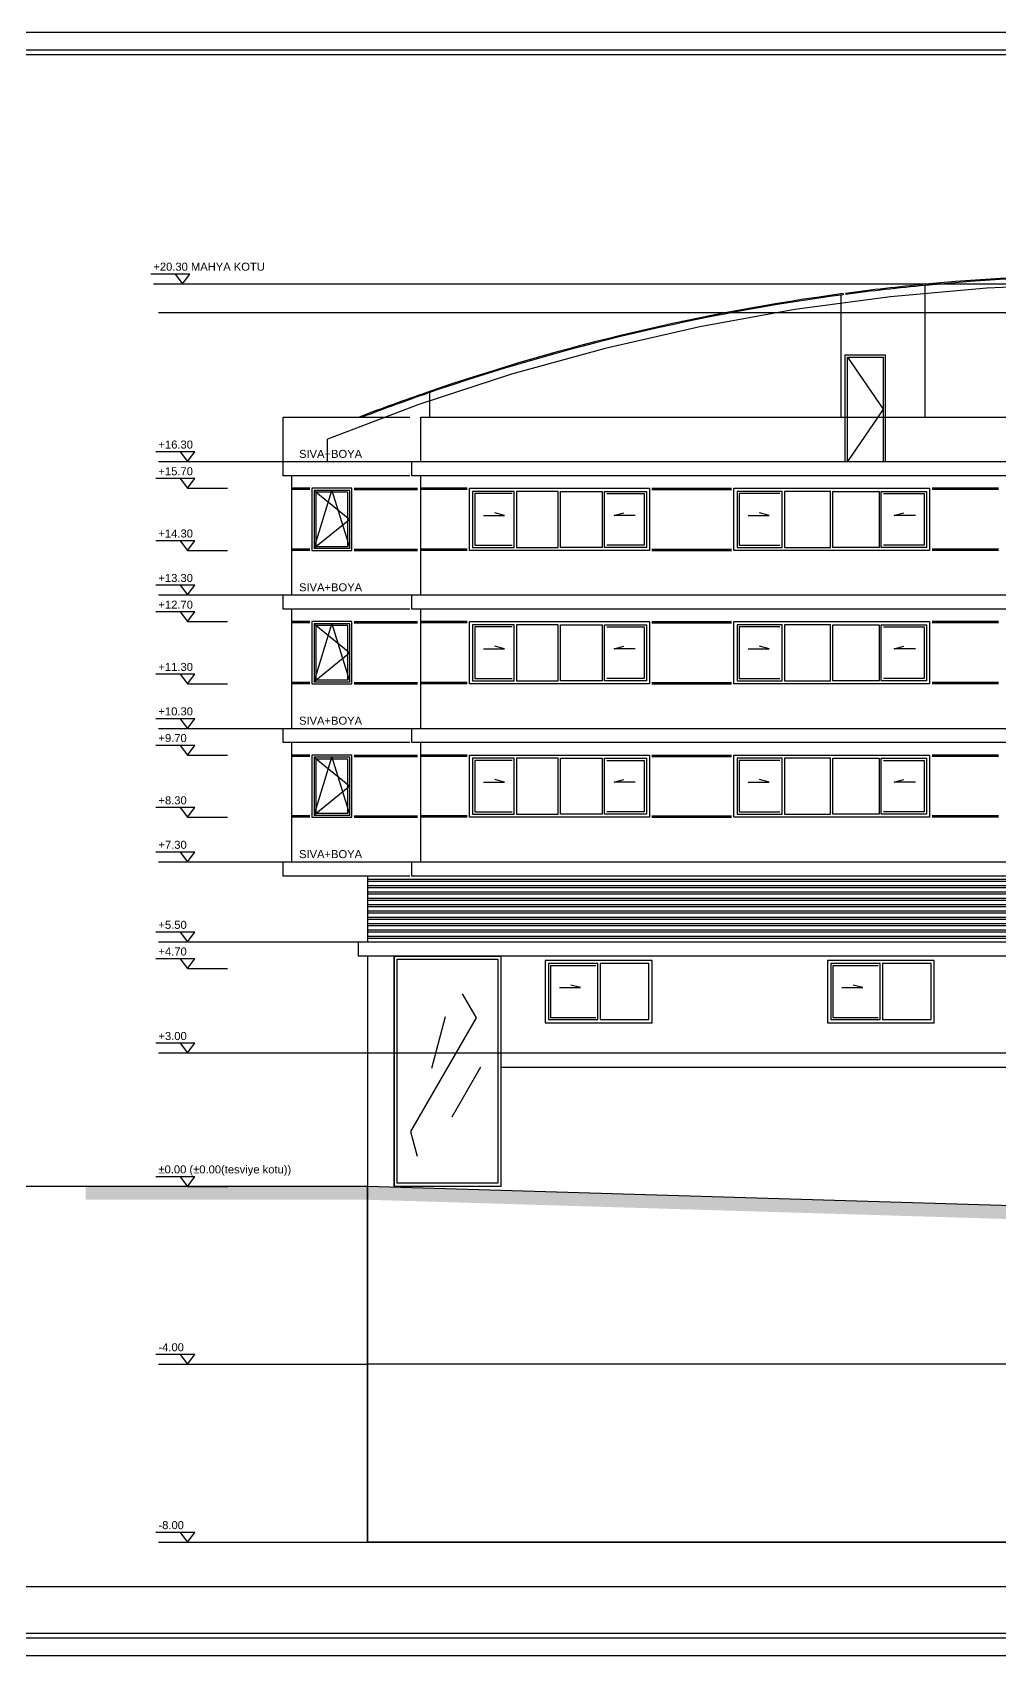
# Model space of a CAD drawing. Header units: millimetres. Extents: x 43168.9 to 43194.6, y -25545.1 to -25543.4.
# Drawn here: x 43192.11 to 43192.98, y -25544.97 to -25543.51 of the extents above; entities that cross this region are included whole.
import ezdxf

# ---------------------------------------------------------------- set-up
doc = ezdxf.new("R2010")
doc.units = ezdxf.units.MM
doc.header["$LTSCALE"] = 200
doc.linetypes.add('HIDDEN2', pattern=[0.1875, 0.125, -0.0625])
doc.linetypes.add('kesit_$0$HIDDEN2', pattern=[0.1875, 0.125, -0.0625])
for name, color, linetype in [('dograma_sgh', 43, 'Continuous'), ('gor-1_sgh', 232, 'Continuous'), ('gor-2_sgh', 161, 'Continuous'), ('gor-3_sgh', 191, 'Continuous'), ('gor-4_sgh', 17, 'Continuous'), ('izd-alt_sgh', 8, 'HIDDEN2'), ('kesit_$0$izd-alt_sgh', 8, 'kesit_$0$HIDDEN2'), ('kot_sgh', 7, 'Continuous'), ('pafta_sgh', 11, 'Continuous'), ('tarama-cevre_sgh', 8, 'Continuous'), ('tarama-zemin_sgh', 197, 'Continuous')]:
    doc.layers.add(name, color=color, linetype=linetype)
doc.styles.add('ARIAL', font='arial.ttf')

msp = doc.modelspace()

# ---------------------------------------------------------------- hatches: boundary and pattern name
at = {"layer": 'tarama-cevre_sgh'}
h = msp.add_hatch(color=251, dxfattribs=at)
h.dxf.hatch_style = 1
h.paths.add_polyline_path([(43192.411, -25544.56), (43192.1577, -25544.56), (43192.1577, -25544.548), (43192.4112, -25544.548), (43194.2709, -25544.604), (43194.3638, -25544.604), (43194.3638, -25544.616), (43194.2707, -25544.616)])

# ---------------------------------------------------------------- linework, layer by layer
at = {"color": 0}
for p, q in [((43192.2512, -25543.7273), (43192.2162, -25543.7273)), ((43192.2381, -25543.7273), (43192.2446, -25543.736)), ((43192.2446, -25543.736), (43192.2512, -25543.7273)), ((43192.2446, -25543.736), (43192.2806, -25543.736)), ((43192.2558, -25543.8873), (43192.2208, -25543.8873)), ((43192.2427, -25543.8873), (43192.2492, -25543.896)), ((43192.2492, -25543.896), (43192.2558, -25543.8873)), ((43192.2492, -25543.896), (43192.2852, -25543.896)), ((43192.2558, -25543.9113), (43192.2208, -25543.9113)), ((43192.2427, -25543.9113), (43192.2492, -25543.92)), ((43192.2492, -25543.92), (43192.2558, -25543.9113)), ((43192.2492, -25543.92), (43192.2852, -25543.92)), ((43192.2558, -25543.9673), (43192.2208, -25543.9673)), ((43192.2427, -25543.9673), (43192.2492, -25543.976)), ((43192.2492, -25543.976), (43192.2558, -25543.9673)), ((43192.2492, -25543.976), (43192.2852, -25543.976)), ((43192.2558, -25544.0073), (43192.2208, -25544.0073)), ((43192.2427, -25544.0073), (43192.2492, -25544.016)), ((43192.2492, -25544.016), (43192.2558, -25544.0073)), ((43192.2492, -25544.016), (43192.2852, -25544.016)), ((43192.2558, -25544.0313), (43192.2208, -25544.0313)), ((43192.2427, -25544.0313), (43192.2492, -25544.04)), ((43192.2492, -25544.04), (43192.2558, -25544.0313)), ((43192.2492, -25544.04), (43192.2852, -25544.04)), ((43192.2558, -25544.0873), (43192.2208, -25544.0873)), ((43192.2427, -25544.0873), (43192.2492, -25544.096)), ((43192.2492, -25544.096), (43192.2558, -25544.0873)), ((43192.2492, -25544.096), (43192.2852, -25544.096)), ((43192.2558, -25544.1273), (43192.2208, -25544.1273)), ((43192.2427, -25544.1273), (43192.2492, -25544.136)), ((43192.2492, -25544.136), (43192.2558, -25544.1273)), ((43192.2492, -25544.136), (43192.2852, -25544.136)), ((43192.2558, -25544.1513), (43192.2208, -25544.1513)), ((43192.2427, -25544.1513), (43192.2492, -25544.16)), ((43192.2492, -25544.16), (43192.2558, -25544.1513)), ((43192.2492, -25544.16), (43192.2852, -25544.16)), ((43192.2558, -25544.2073), (43192.2208, -25544.2073)), ((43192.2427, -25544.2073), (43192.2492, -25544.216)), ((43192.2492, -25544.216), (43192.2558, -25544.2073)), ((43192.2492, -25544.216), (43192.2852, -25544.216)), ((43192.2558, -25544.2473), (43192.2208, -25544.2473)), ((43192.2427, -25544.2473), (43192.2492, -25544.256)), ((43192.2492, -25544.256), (43192.2558, -25544.2473)), ((43192.2492, -25544.256), (43192.2852, -25544.256)), ((43192.2558, -25544.3193), (43192.2208, -25544.3193)), ((43192.2427, -25544.3193), (43192.2492, -25544.328)), ((43192.2492, -25544.328), (43192.2558, -25544.3193)), ((43192.2492, -25544.328), (43192.2852, -25544.328)), ((43192.2558, -25544.3433), (43192.2208, -25544.3433)), ((43192.2427, -25544.3433), (43192.2492, -25544.352)), ((43192.2492, -25544.352), (43192.2558, -25544.3433)), ((43192.2492, -25544.352), (43192.2852, -25544.352)), ((43192.2558, -25544.4193), (43192.2208, -25544.4193)), ((43192.2427, -25544.4193), (43192.2492, -25544.428)), ((43192.2492, -25544.428), (43192.2558, -25544.4193)), ((43192.2492, -25544.428), (43192.2852, -25544.428)), ((43192.2558, -25544.5393), (43192.2208, -25544.5393)), ((43192.2427, -25544.5393), (43192.2492, -25544.548)), ((43192.2492, -25544.548), (43192.2558, -25544.5393)), ((43192.2492, -25544.548), (43192.2852, -25544.548)), ((43192.2558, -25544.6993), (43192.2208, -25544.6993)), ((43192.2427, -25544.6993), (43192.2492, -25544.708)), ((43192.2492, -25544.708), (43192.2558, -25544.6993)), ((43192.2492, -25544.708), (43192.2852, -25544.708)), ((43192.2558, -25544.8593), (43192.2208, -25544.8593)), ((43192.2427, -25544.8593), (43192.2492, -25544.868)), ((43192.2492, -25544.868), (43192.2558, -25544.8593)), ((43192.2492, -25544.868), (43192.2852, -25544.868))]:
    msp.add_line(p, q, dxfattribs=at)
at = {"color": 251}
for p, q in [((43192.4965, -25544.3749), (43192.509, -25544.3965)), ((43192.509, -25544.3965), (43192.45, -25544.4987)), ((43192.4811, -25544.3955), (43192.4687, -25544.4419)), ((43192.513, -25544.4408), (43192.487, -25544.4858)), ((43192.45, -25544.4987), (43192.4559, -25544.5209))]:
    msp.add_line(p, q, dxfattribs=at)
at = {"layer": 'dograma_sgh'}
for p, q in [((43192.8411, -25543.856), (43192.8411, -25543.8)), ((43192.8411, -25543.8), (43192.8771, -25543.8)), ((43192.8431, -25543.856), (43192.8431, -25543.802)), ((43192.8431, -25543.802), (43192.8751, -25543.802)), ((43192.8751, -25543.802), (43192.8751, -25543.856)), ((43192.8771, -25543.8), (43192.8771, -25543.856)), ((43192.3972, -25543.92), (43192.3612, -25543.92)), ((43192.3612, -25543.92), (43192.3612, -25543.976)), ((43192.3952, -25543.922), (43192.3632, -25543.922)), ((43192.3632, -25543.922), (43192.3632, -25543.974)), ((43192.3936, -25543.9236), (43192.3648, -25543.9236)), ((43192.3648, -25543.9236), (43192.3648, -25543.9724)), ((43192.3936, -25543.9724), (43192.3936, -25543.9236)), ((43192.3952, -25543.974), (43192.3952, -25543.922)), ((43192.3972, -25543.976), (43192.3972, -25543.92)), ((43192.5029, -25543.976), (43192.5029, -25543.92)), ((43192.5029, -25543.92), (43192.6649, -25543.92)), ((43192.5433, -25543.9228), (43192.5057, -25543.9228)), ((43192.5057, -25543.9228), (43192.5057, -25543.9732)), ((43192.5413, -25543.9228), (43192.5057, -25543.9228)), ((43192.5057, -25543.9228), (43192.5057, -25543.9732)), ((43192.5413, -25543.9248), (43192.5077, -25543.9248)), ((43192.5077, -25543.9248), (43192.5077, -25543.9712)), ((43192.5433, -25543.9732), (43192.5433, -25543.9228)), ((43192.5829, -25543.9228), (43192.5453, -25543.9228)), ((43192.5453, -25543.9228), (43192.5453, -25543.9732)), ((43192.5829, -25543.9732), (43192.5829, -25543.9228)), ((43192.5849, -25543.9228), (43192.6225, -25543.9228)), ((43192.5849, -25543.9732), (43192.5849, -25543.9228)), ((43192.6225, -25543.9228), (43192.6225, -25543.9732)), ((43192.6245, -25543.9228), (43192.6621, -25543.9228)), ((43192.6245, -25543.9732), (43192.6245, -25543.9228)), ((43192.6265, -25543.9228), (43192.6621, -25543.9228)), ((43192.6265, -25543.9248), (43192.6601, -25543.9248)), ((43192.6601, -25543.9248), (43192.6601, -25543.9712)), ((43192.6621, -25543.9228), (43192.6621, -25543.9732)), ((43192.6621, -25543.9228), (43192.6621, -25543.9732)), ((43192.6649, -25543.92), (43192.6649, -25543.976)), ((43192.7409, -25543.976), (43192.7409, -25543.92)), ((43192.7409, -25543.92), (43192.9169, -25543.92)), ((43192.7843, -25543.9228), (43192.7437, -25543.9228)), ((43192.7437, -25543.9228), (43192.7437, -25543.9732)), ((43192.7823, -25543.9228), (43192.7437, -25543.9228)), ((43192.7437, -25543.9228), (43192.7437, -25543.9732)), ((43192.7823, -25543.9248), (43192.7457, -25543.9248)), ((43192.7457, -25543.9248), (43192.7457, -25543.9712)), ((43192.7843, -25543.9732), (43192.7843, -25543.9228)), ((43192.8279, -25543.9228), (43192.7863, -25543.9228)), ((43192.7863, -25543.9228), (43192.7863, -25543.9732)), ((43192.8279, -25543.9732), (43192.8279, -25543.9228)), ((43192.8299, -25543.9228), (43192.8715, -25543.9228)), ((43192.8299, -25543.9732), (43192.8299, -25543.9228)), ((43192.8715, -25543.9228), (43192.8715, -25543.9732)), ((43192.8735, -25543.9228), (43192.9141, -25543.9228)), ((43192.8735, -25543.9732), (43192.8735, -25543.9228)), ((43192.8755, -25543.9228), (43192.9141, -25543.9228)), ((43192.8755, -25543.9248), (43192.9121, -25543.9248)), ((43192.9121, -25543.9248), (43192.9121, -25543.9712)), ((43192.9141, -25543.9228), (43192.9141, -25543.9732)), ((43192.9141, -25543.9228), (43192.9141, -25543.9732)), ((43192.9169, -25543.92), (43192.9169, -25543.976)), ((43192.5156, -25543.9444), (43192.5346, -25543.9444)), ((43192.5346, -25543.9444), (43192.5259, -25543.9421)), ((43192.6332, -25543.9444), (43192.6419, -25543.9421)), ((43192.6522, -25543.9444), (43192.6332, -25543.9444)), ((43192.7536, -25543.9444), (43192.7726, -25543.9444)), ((43192.7726, -25543.9444), (43192.7639, -25543.9421)), ((43192.8852, -25543.9444), (43192.8939, -25543.9421)), ((43192.9042, -25543.9444), (43192.8852, -25543.9444)), ((43192.3612, -25543.976), (43192.3972, -25543.976)), ((43192.3632, -25543.974), (43192.3952, -25543.974)), ((43192.3648, -25543.9724), (43192.3936, -25543.9724)), ((43192.6649, -25543.976), (43192.5029, -25543.976)), ((43192.5057, -25543.9732), (43192.5413, -25543.9732)), ((43192.5057, -25543.9732), (43192.5413, -25543.9732)), ((43192.5077, -25543.9712), (43192.5413, -25543.9712)), ((43192.5413, -25543.9732), (43192.5433, -25543.9732)), ((43192.5453, -25543.9732), (43192.5829, -25543.9732)), ((43192.6225, -25543.9732), (43192.5849, -25543.9732)), ((43192.6265, -25543.9732), (43192.6245, -25543.9732)), ((43192.6601, -25543.9712), (43192.6265, -25543.9712)), ((43192.6621, -25543.9732), (43192.6265, -25543.9732)), ((43192.6621, -25543.9732), (43192.6265, -25543.9732)), ((43192.9169, -25543.976), (43192.7409, -25543.976)), ((43192.7437, -25543.9732), (43192.7823, -25543.9732)), ((43192.7437, -25543.9732), (43192.7823, -25543.9732)), ((43192.7457, -25543.9712), (43192.7823, -25543.9712)), ((43192.7823, -25543.9732), (43192.7843, -25543.9732)), ((43192.7863, -25543.9732), (43192.8279, -25543.9732)), ((43192.8715, -25543.9732), (43192.8299, -25543.9732)), ((43192.8755, -25543.9732), (43192.8735, -25543.9732)), ((43192.9121, -25543.9712), (43192.8755, -25543.9712)), ((43192.9141, -25543.9732), (43192.8755, -25543.9732)), ((43192.9141, -25543.9732), (43192.8755, -25543.9732)), ((43192.3972, -25544.04), (43192.3612, -25544.04)), ((43192.3612, -25544.04), (43192.3612, -25544.096)), ((43192.3952, -25544.042), (43192.3632, -25544.042)), ((43192.3632, -25544.042), (43192.3632, -25544.094)), ((43192.3952, -25544.094), (43192.3952, -25544.042)), ((43192.3972, -25544.096), (43192.3972, -25544.04)), ((43192.5029, -25544.096), (43192.5029, -25544.04)), ((43192.5029, -25544.04), (43192.6649, -25544.04)), ((43192.5433, -25544.0428), (43192.5057, -25544.0428)), ((43192.5057, -25544.0428), (43192.5057, -25544.0932)), ((43192.5413, -25544.0428), (43192.5057, -25544.0428)), ((43192.5057, -25544.0428), (43192.5057, -25544.0932)), ((43192.5433, -25544.0932), (43192.5433, -25544.0428)), ((43192.5829, -25544.0428), (43192.5453, -25544.0428)), ((43192.5453, -25544.0428), (43192.5453, -25544.0932)), ((43192.5829, -25544.0932), (43192.5829, -25544.0428)), ((43192.5849, -25544.0428), (43192.6225, -25544.0428)), ((43192.5849, -25544.0932), (43192.5849, -25544.0428)), ((43192.6225, -25544.0428), (43192.6225, -25544.0932)), ((43192.6245, -25544.0428), (43192.6621, -25544.0428)), ((43192.6245, -25544.0932), (43192.6245, -25544.0428)), ((43192.6265, -25544.0428), (43192.6621, -25544.0428)), ((43192.6621, -25544.0428), (43192.6621, -25544.0932)), ((43192.6621, -25544.0428), (43192.6621, -25544.0932)), ((43192.6649, -25544.04), (43192.6649, -25544.096)), ((43192.7409, -25544.096), (43192.7409, -25544.04)), ((43192.7409, -25544.04), (43192.9169, -25544.04)), ((43192.7843, -25544.0428), (43192.7437, -25544.0428)), ((43192.7437, -25544.0428), (43192.7437, -25544.0932)), ((43192.7823, -25544.0428), (43192.7437, -25544.0428)), ((43192.7437, -25544.0428), (43192.7437, -25544.0932)), ((43192.7843, -25544.0932), (43192.7843, -25544.0428)), ((43192.8279, -25544.0428), (43192.7863, -25544.0428)), ((43192.7863, -25544.0428), (43192.7863, -25544.0932)), ((43192.8279, -25544.0932), (43192.8279, -25544.0428)), ((43192.8299, -25544.0428), (43192.8715, -25544.0428)), ((43192.8299, -25544.0932), (43192.8299, -25544.0428)), ((43192.8715, -25544.0428), (43192.8715, -25544.0932)), ((43192.8735, -25544.0428), (43192.9141, -25544.0428)), ((43192.8735, -25544.0932), (43192.8735, -25544.0428)), ((43192.8755, -25544.0428), (43192.9141, -25544.0428)), ((43192.9141, -25544.0428), (43192.9141, -25544.0932)), ((43192.9141, -25544.0428), (43192.9141, -25544.0932)), ((43192.9169, -25544.04), (43192.9169, -25544.096)), ((43192.3936, -25544.0436), (43192.3648, -25544.0436)), ((43192.3648, -25544.0436), (43192.3648, -25544.0924)), ((43192.3936, -25544.0924), (43192.3936, -25544.0436)), ((43192.5413, -25544.0448), (43192.5077, -25544.0448)), ((43192.5077, -25544.0448), (43192.5077, -25544.0912)), ((43192.6265, -25544.0448), (43192.6601, -25544.0448)), ((43192.6601, -25544.0448), (43192.6601, -25544.0912)), ((43192.7823, -25544.0448), (43192.7457, -25544.0448)), ((43192.7457, -25544.0448), (43192.7457, -25544.0912)), ((43192.8755, -25544.0448), (43192.9121, -25544.0448)), ((43192.9121, -25544.0448), (43192.9121, -25544.0912)), ((43192.5156, -25544.0644), (43192.5346, -25544.0644)), ((43192.5346, -25544.0644), (43192.5259, -25544.0621)), ((43192.6332, -25544.0644), (43192.6419, -25544.0621)), ((43192.6522, -25544.0644), (43192.6332, -25544.0644)), ((43192.7536, -25544.0644), (43192.7726, -25544.0644)), ((43192.7726, -25544.0644), (43192.7639, -25544.0621)), ((43192.8852, -25544.0644), (43192.8939, -25544.0621)), ((43192.9042, -25544.0644), (43192.8852, -25544.0644)), ((43192.3612, -25544.096), (43192.3972, -25544.096)), ((43192.3632, -25544.094), (43192.3952, -25544.094)), ((43192.3648, -25544.0924), (43192.3936, -25544.0924)), ((43192.6649, -25544.096), (43192.5029, -25544.096)), ((43192.5057, -25544.0932), (43192.5413, -25544.0932)), ((43192.5057, -25544.0932), (43192.5413, -25544.0932)), ((43192.5077, -25544.0912), (43192.5413, -25544.0912)), ((43192.5413, -25544.0932), (43192.5433, -25544.0932)), ((43192.5453, -25544.0932), (43192.5829, -25544.0932)), ((43192.6225, -25544.0932), (43192.5849, -25544.0932)), ((43192.6265, -25544.0932), (43192.6245, -25544.0932)), ((43192.6601, -25544.0912), (43192.6265, -25544.0912)), ((43192.6621, -25544.0932), (43192.6265, -25544.0932)), ((43192.6621, -25544.0932), (43192.6265, -25544.0932)), ((43192.9169, -25544.096), (43192.7409, -25544.096)), ((43192.7437, -25544.0932), (43192.7823, -25544.0932)), ((43192.7437, -25544.0932), (43192.7823, -25544.0932)), ((43192.7457, -25544.0912), (43192.7823, -25544.0912)), ((43192.7823, -25544.0932), (43192.7843, -25544.0932)), ((43192.7863, -25544.0932), (43192.8279, -25544.0932)), ((43192.8715, -25544.0932), (43192.8299, -25544.0932)), ((43192.8755, -25544.0932), (43192.8735, -25544.0932)), ((43192.9121, -25544.0912), (43192.8755, -25544.0912)), ((43192.9141, -25544.0932), (43192.8755, -25544.0932)), ((43192.9141, -25544.0932), (43192.8755, -25544.0932)), ((43192.3972, -25544.16), (43192.3612, -25544.16)), ((43192.3612, -25544.16), (43192.3612, -25544.216)), ((43192.3952, -25544.162), (43192.3632, -25544.162)), ((43192.3632, -25544.162), (43192.3632, -25544.214)), ((43192.3936, -25544.1636), (43192.3648, -25544.1636)), ((43192.3648, -25544.1636), (43192.3648, -25544.2124)), ((43192.3936, -25544.2124), (43192.3936, -25544.1636)), ((43192.3952, -25544.214), (43192.3952, -25544.162)), ((43192.3972, -25544.216), (43192.3972, -25544.16)), ((43192.5029, -25544.216), (43192.5029, -25544.16)), ((43192.5029, -25544.16), (43192.6649, -25544.16)), ((43192.5433, -25544.1628), (43192.5057, -25544.1628)), ((43192.5057, -25544.1628), (43192.5057, -25544.2132)), ((43192.5413, -25544.1628), (43192.5057, -25544.1628)), ((43192.5057, -25544.1628), (43192.5057, -25544.2132)), ((43192.5413, -25544.1648), (43192.5077, -25544.1648)), ((43192.5077, -25544.1648), (43192.5077, -25544.2112)), ((43192.5433, -25544.2132), (43192.5433, -25544.1628)), ((43192.5829, -25544.1628), (43192.5453, -25544.1628)), ((43192.5453, -25544.1628), (43192.5453, -25544.2132)), ((43192.5829, -25544.2132), (43192.5829, -25544.1628)), ((43192.5849, -25544.1628), (43192.6225, -25544.1628)), ((43192.5849, -25544.2132), (43192.5849, -25544.1628)), ((43192.6225, -25544.1628), (43192.6225, -25544.2132)), ((43192.6245, -25544.1628), (43192.6621, -25544.1628)), ((43192.6245, -25544.2132), (43192.6245, -25544.1628)), ((43192.6265, -25544.1628), (43192.6621, -25544.1628)), ((43192.6265, -25544.1648), (43192.6601, -25544.1648)), ((43192.6601, -25544.1648), (43192.6601, -25544.2112)), ((43192.6621, -25544.1628), (43192.6621, -25544.2132)), ((43192.6621, -25544.1628), (43192.6621, -25544.2132)), ((43192.6649, -25544.16), (43192.6649, -25544.216)), ((43192.7409, -25544.216), (43192.7409, -25544.16)), ((43192.7409, -25544.16), (43192.9169, -25544.16)), ((43192.7843, -25544.1628), (43192.7437, -25544.1628)), ((43192.7437, -25544.1628), (43192.7437, -25544.2132)), ((43192.7823, -25544.1628), (43192.7437, -25544.1628)), ((43192.7437, -25544.1628), (43192.7437, -25544.2132)), ((43192.7823, -25544.1648), (43192.7457, -25544.1648)), ((43192.7457, -25544.1648), (43192.7457, -25544.2112)), ((43192.7843, -25544.2132), (43192.7843, -25544.1628)), ((43192.8279, -25544.1628), (43192.7863, -25544.1628)), ((43192.7863, -25544.1628), (43192.7863, -25544.2132)), ((43192.8279, -25544.2132), (43192.8279, -25544.1628)), ((43192.8299, -25544.1628), (43192.8715, -25544.1628)), ((43192.8299, -25544.2132), (43192.8299, -25544.1628)), ((43192.8715, -25544.1628), (43192.8715, -25544.2132)), ((43192.8735, -25544.1628), (43192.9141, -25544.1628)), ((43192.8735, -25544.2132), (43192.8735, -25544.1628)), ((43192.8755, -25544.1628), (43192.9141, -25544.1628)), ((43192.8755, -25544.1648), (43192.9121, -25544.1648)), ((43192.9121, -25544.1648), (43192.9121, -25544.2112)), ((43192.9141, -25544.1628), (43192.9141, -25544.2132)), ((43192.9141, -25544.1628), (43192.9141, -25544.2132)), ((43192.9169, -25544.16), (43192.9169, -25544.216)), ((43192.5156, -25544.1844), (43192.5346, -25544.1844)), ((43192.5346, -25544.1844), (43192.5259, -25544.1821)), ((43192.6332, -25544.1844), (43192.6419, -25544.1821)), ((43192.6522, -25544.1844), (43192.6332, -25544.1844)), ((43192.7536, -25544.1844), (43192.7726, -25544.1844)), ((43192.7726, -25544.1844), (43192.7639, -25544.1821)), ((43192.8852, -25544.1844), (43192.8939, -25544.1821)), ((43192.9042, -25544.1844), (43192.8852, -25544.1844)), ((43192.3612, -25544.216), (43192.3972, -25544.216)), ((43192.3632, -25544.214), (43192.3952, -25544.214)), ((43192.3648, -25544.2124), (43192.3936, -25544.2124)), ((43192.6649, -25544.216), (43192.5029, -25544.216)), ((43192.5057, -25544.2132), (43192.5413, -25544.2132)), ((43192.5057, -25544.2132), (43192.5413, -25544.2132)), ((43192.5077, -25544.2112), (43192.5413, -25544.2112)), ((43192.5413, -25544.2132), (43192.5433, -25544.2132)), ((43192.5453, -25544.2132), (43192.5829, -25544.2132)), ((43192.6225, -25544.2132), (43192.5849, -25544.2132)), ((43192.6265, -25544.2132), (43192.6245, -25544.2132)), ((43192.6601, -25544.2112), (43192.6265, -25544.2112)), ((43192.6621, -25544.2132), (43192.6265, -25544.2132)), ((43192.6621, -25544.2132), (43192.6265, -25544.2132)), ((43192.9169, -25544.216), (43192.7409, -25544.216)), ((43192.7437, -25544.2132), (43192.7823, -25544.2132)), ((43192.7437, -25544.2132), (43192.7823, -25544.2132)), ((43192.7457, -25544.2112), (43192.7823, -25544.2112)), ((43192.7823, -25544.2132), (43192.7843, -25544.2132)), ((43192.7863, -25544.2132), (43192.8279, -25544.2132)), ((43192.8715, -25544.2132), (43192.8299, -25544.2132)), ((43192.8755, -25544.2132), (43192.8735, -25544.2132)), ((43192.9121, -25544.2112), (43192.8755, -25544.2112)), ((43192.9141, -25544.2132), (43192.8755, -25544.2132)), ((43192.9141, -25544.2132), (43192.8755, -25544.2132)), ((43192.4352, -25544.3408), (43192.5312, -25544.3408)), ((43192.4352, -25544.548), (43192.4352, -25544.3408)), ((43192.438, -25544.3436), (43192.5284, -25544.3436)), ((43192.438, -25544.5452), (43192.438, -25544.3436)), ((43192.5284, -25544.3436), (43192.5284, -25544.5452)), ((43192.5312, -25544.3408), (43192.5312, -25544.548)), ((43192.6672, -25544.3448), (43192.5712, -25544.3448)), ((43192.5712, -25544.3448), (43192.5712, -25544.4008)), ((43192.6186, -25544.3476), (43192.574, -25544.3476)), ((43192.574, -25544.3476), (43192.574, -25544.398)), ((43192.6166, -25544.3476), (43192.574, -25544.3476)), ((43192.574, -25544.3476), (43192.574, -25544.398)), ((43192.6166, -25544.3496), (43192.576, -25544.3496)), ((43192.576, -25544.3496), (43192.576, -25544.396)), ((43192.6186, -25544.398), (43192.6186, -25544.3476)), ((43192.6644, -25544.3476), (43192.6206, -25544.3476)), ((43192.6206, -25544.3476), (43192.6206, -25544.398)), ((43192.6644, -25544.398), (43192.6644, -25544.3476)), ((43192.6672, -25544.4008), (43192.6672, -25544.3448)), ((43192.9212, -25544.3448), (43192.8252, -25544.3448)), ((43192.8252, -25544.3448), (43192.8252, -25544.4008)), ((43192.8726, -25544.3476), (43192.828, -25544.3476)), ((43192.828, -25544.3476), (43192.828, -25544.398)), ((43192.8706, -25544.3476), (43192.828, -25544.3476)), ((43192.828, -25544.3476), (43192.828, -25544.398)), ((43192.8706, -25544.3496), (43192.83, -25544.3496)), ((43192.83, -25544.3496), (43192.83, -25544.396)), ((43192.8726, -25544.398), (43192.8726, -25544.3476)), ((43192.9184, -25544.3476), (43192.8746, -25544.3476)), ((43192.8746, -25544.3476), (43192.8746, -25544.398)), ((43192.9184, -25544.398), (43192.9184, -25544.3476)), ((43192.9212, -25544.4008), (43192.9212, -25544.3448)), ((43192.5839, -25544.3692), (43192.6029, -25544.3692)), ((43192.6029, -25544.3692), (43192.5942, -25544.3669)), ((43192.8379, -25544.3692), (43192.8569, -25544.3692)), ((43192.8569, -25544.3692), (43192.8482, -25544.3669)), ((43192.5712, -25544.4008), (43192.6672, -25544.4008)), ((43192.574, -25544.398), (43192.6166, -25544.398)), ((43192.574, -25544.398), (43192.6166, -25544.398)), ((43192.576, -25544.396), (43192.6166, -25544.396)), ((43192.6166, -25544.398), (43192.6186, -25544.398)), ((43192.6206, -25544.398), (43192.6644, -25544.398)), ((43192.8252, -25544.4008), (43192.9212, -25544.4008)), ((43192.828, -25544.398), (43192.8706, -25544.398)), ((43192.828, -25544.398), (43192.8706, -25544.398)), ((43192.83, -25544.396), (43192.8706, -25544.396)), ((43192.8706, -25544.398), (43192.8726, -25544.398)), ((43192.8746, -25544.398), (43192.9184, -25544.398)), ((43192.5312, -25544.548), (43192.4352, -25544.548)), ((43192.5284, -25544.5452), (43192.438, -25544.5452))]:
    msp.add_line(p, q, dxfattribs=at)
at = {"layer": 'dograma_sgh', "color": 251}
for p, q in [((43192.8431, -25543.802), (43192.8751, -25543.849)), ((43192.8751, -25543.849), (43192.8704, -25543.856)), ((43192.3632, -25543.922), (43192.3952, -25543.948)), ((43192.3632, -25543.974), (43192.3792, -25543.922)), ((43192.3792, -25543.922), (43192.3952, -25543.974)), ((43192.3952, -25543.948), (43192.3632, -25543.974)), ((43192.3632, -25544.042), (43192.3952, -25544.068)), ((43192.3632, -25544.094), (43192.3792, -25544.042)), ((43192.3792, -25544.042), (43192.3952, -25544.094)), ((43192.3952, -25544.068), (43192.3632, -25544.094)), ((43192.3632, -25544.162), (43192.3952, -25544.188)), ((43192.3632, -25544.214), (43192.3792, -25544.162)), ((43192.3792, -25544.162), (43192.3952, -25544.214)), ((43192.3952, -25544.188), (43192.3632, -25544.214))]:
    msp.add_line(p, q, dxfattribs=at)
at = {"layer": 'gor-1_sgh'}
for p, q in [((43192.4512, -25543.896), (43193.6812, -25543.896)), ((43192.4512, -25543.9088), (43192.4512, -25543.896)), ((43193.6812, -25543.9088), (43192.4512, -25543.9088)), ((43192.4512, -25544.016), (43193.6812, -25544.016)), ((43192.4512, -25544.0288), (43192.4512, -25544.016)), ((43193.6812, -25544.0288), (43192.4512, -25544.0288)), ((43192.4512, -25544.136), (43193.6812, -25544.136)), ((43192.4512, -25544.1488), (43192.4512, -25544.136)), ((43193.6812, -25544.1488), (43192.4512, -25544.1488)), ((43192.4512, -25544.256), (43193.6812, -25544.256)), ((43192.4512, -25544.2688), (43192.4512, -25544.256)), ((43193.6812, -25544.2688), (43192.4512, -25544.2688)), ((43192.4032, -25544.3408), (43192.4032, -25544.328)), ((43192.4032, -25544.328), (43193.6652, -25544.328)), ((43193.6652, -25544.3408), (43192.4032, -25544.3408)), ((43192.4112, -25544.548), (43192.1577, -25544.548)), ((43194.2709, -25544.604), (43192.4112, -25544.548))]:
    msp.add_line(p, q, dxfattribs=at)
at = {"layer": 'gor-2_sgh'}
for p, q in [((43192.8371, -25543.7462), (43192.8371, -25543.856)), ((43192.8391, -25543.745), (43192.8391, -25543.746)), ((43192.9131, -25543.856), (43192.9131, -25543.7375)), ((43192.4662, -25543.8343), (43192.4662, -25543.8332)), ((43192.4672, -25543.856), (43192.4672, -25543.834)), ((43192.3352, -25543.9088), (43192.3352, -25543.856)), ((43192.3352, -25543.856), (43192.4492, -25543.856)), ((43192.4592, -25543.896), (43192.4592, -25543.856)), ((43192.4592, -25543.856), (43193.6732, -25543.856)), ((43192.4592, -25543.856), (43193.5491, -25543.856)), ((43192.4492, -25543.9088), (43192.3352, -25543.9088)), ((43192.4592, -25544.016), (43192.4592, -25543.9088)), ((43192.3352, -25544.0288), (43192.3352, -25544.016)), ((43192.3352, -25544.016), (43192.4492, -25544.016)), ((43192.4492, -25544.0288), (43192.3352, -25544.0288)), ((43192.4592, -25544.136), (43192.4592, -25544.0288)), ((43192.3352, -25544.1488), (43192.3352, -25544.136)), ((43192.3352, -25544.136), (43192.4492, -25544.136)), ((43192.4492, -25544.1488), (43192.3352, -25544.1488)), ((43192.4592, -25544.256), (43192.4592, -25544.1488)), ((43192.3352, -25544.2688), (43192.3352, -25544.256)), ((43192.3352, -25544.256), (43192.4492, -25544.256)), ((43192.4492, -25544.2688), (43192.3352, -25544.2688)), ((43192.4112, -25544.2688), (43192.4112, -25544.328)), ((43192.4112, -25544.3408), (43192.4112, -25544.548)), ((43192.4352, -25544.3408), (43192.4352, -25544.548)), ((43192.5312, -25544.4408), (43193.6652, -25544.4408))]:
    msp.add_line(p, q, dxfattribs=at)
for radius, start, end in [(1.9264, 69.6701, 95.3919), (1.9254, 69.7506, 95.3947), (1.9264, 97.6072, 109.0259), (1.9254, 97.6112, 109.0362)]:
    msp.add_arc((43193.0942, -25545.6544), radius, start, end, dxfattribs=at)
at = {"layer": 'gor-3_sgh'}
for p, q in [((43192.3432, -25544.016), (43192.3432, -25543.9088)), ((43192.3432, -25544.136), (43192.3432, -25544.0288)), ((43192.3432, -25544.256), (43192.3432, -25544.1488))]:
    msp.add_line(p, q, dxfattribs=at)
for radius, start, end in [(1.9264, 95.3919, 97.5472), (1.9254, 95.3947, 97.5511), (1.9264, 109.0574, 111.0041), (1.9254, 109.0677, 110.9264)]:
    msp.add_arc((43193.0942, -25545.6544), radius, start, end, dxfattribs=at)
at = {"layer": 'gor-4_sgh'}
for p, q in [((43192.3592, -25543.92), (43192.3432, -25543.92)), ((43192.3592, -25543.9212), (43192.3432, -25543.9212)), ((43192.3992, -25543.92), (43192.4561, -25543.92)), ((43192.3992, -25543.9212), (43192.4561, -25543.9212)), ((43192.5009, -25543.92), (43192.4592, -25543.92)), ((43192.5009, -25543.9212), (43192.4592, -25543.9212)), ((43192.6669, -25543.92), (43192.7387, -25543.92)), ((43192.6669, -25543.9212), (43192.7387, -25543.9212)), ((43192.9789, -25543.92), (43192.9192, -25543.92)), ((43192.9789, -25543.9212), (43192.9192, -25543.9212)), ((43192.3592, -25543.9748), (43192.3432, -25543.9748)), ((43192.3592, -25543.976), (43192.3432, -25543.976)), ((43192.3992, -25543.9748), (43192.4561, -25543.9748)), ((43192.3992, -25543.976), (43192.4561, -25543.976)), ((43192.5009, -25543.9748), (43192.4592, -25543.9748)), ((43192.5009, -25543.976), (43192.4592, -25543.976)), ((43192.6669, -25543.9748), (43192.7387, -25543.9748)), ((43192.6669, -25543.976), (43192.7387, -25543.976)), ((43192.9789, -25543.9748), (43192.9192, -25543.9748)), ((43192.9789, -25543.976), (43192.9192, -25543.976)), ((43192.3592, -25544.04), (43192.3432, -25544.04)), ((43192.3592, -25544.0412), (43192.3432, -25544.0412)), ((43192.3992, -25544.04), (43192.4561, -25544.04)), ((43192.3992, -25544.0412), (43192.4561, -25544.0412)), ((43192.5009, -25544.04), (43192.4592, -25544.04)), ((43192.5009, -25544.0412), (43192.4592, -25544.0412)), ((43192.6669, -25544.04), (43192.7387, -25544.04)), ((43192.6669, -25544.0412), (43192.7387, -25544.0412)), ((43192.9789, -25544.04), (43192.9192, -25544.04)), ((43192.9789, -25544.0412), (43192.9192, -25544.0412)), ((43192.3592, -25544.0948), (43192.3432, -25544.0948)), ((43192.3592, -25544.096), (43192.3432, -25544.096)), ((43192.3992, -25544.0948), (43192.4561, -25544.0948)), ((43192.3992, -25544.096), (43192.4561, -25544.096)), ((43192.5009, -25544.0948), (43192.4592, -25544.0948)), ((43192.5009, -25544.096), (43192.4592, -25544.096)), ((43192.6669, -25544.0948), (43192.7387, -25544.0948)), ((43192.6669, -25544.096), (43192.7387, -25544.096)), ((43192.9789, -25544.0948), (43192.9192, -25544.0948)), ((43192.9789, -25544.096), (43192.9192, -25544.096)), ((43192.3592, -25544.16), (43192.3432, -25544.16)), ((43192.3592, -25544.1612), (43192.3432, -25544.1612)), ((43192.3992, -25544.16), (43192.4561, -25544.16)), ((43192.3992, -25544.1612), (43192.4561, -25544.1612)), ((43192.5009, -25544.16), (43192.4592, -25544.16)), ((43192.5009, -25544.1612), (43192.4592, -25544.1612)), ((43192.6669, -25544.16), (43192.7387, -25544.16)), ((43192.6669, -25544.1612), (43192.7387, -25544.1612)), ((43192.9789, -25544.16), (43192.9192, -25544.16)), ((43192.9789, -25544.1612), (43192.9192, -25544.1612)), ((43192.3592, -25544.2148), (43192.3432, -25544.2148)), ((43192.3592, -25544.216), (43192.3432, -25544.216)), ((43192.3992, -25544.2148), (43192.4561, -25544.2148)), ((43192.3992, -25544.216), (43192.4561, -25544.216)), ((43192.5009, -25544.2148), (43192.4592, -25544.2148)), ((43192.5009, -25544.216), (43192.4592, -25544.216)), ((43192.6669, -25544.2148), (43192.7387, -25544.2148)), ((43192.6669, -25544.216), (43192.7387, -25544.216)), ((43192.9789, -25544.2148), (43192.9192, -25544.2148)), ((43192.9789, -25544.216), (43192.9192, -25544.216))]:
    msp.add_line(p, q, dxfattribs=at)
at = {"layer": 'izd-alt_sgh'}
for p, q in [((43192.8411, -25543.896), (43192.8411, -25543.856)), ((43192.8431, -25543.896), (43192.8431, -25543.856)), ((43192.8751, -25543.856), (43192.8751, -25543.896)), ((43192.8771, -25543.856), (43192.8771, -25543.896)), ((43192.3752, -25543.896), (43192.3752, -25543.8758))]:
    msp.add_line(p, q, dxfattribs=at)
at = {"layer": 'izd-alt_sgh', "color": 251}
msp.add_line((43192.8704, -25543.856), (43192.8431, -25543.896), dxfattribs=at)
at = {"layer": 'izd-alt_sgh'}
msp.add_arc((43193.0942, -25545.6544), 1.9184, 70.3251, 112.0114, dxfattribs=at)
at = {"layer": 'kesit_$0$izd-alt_sgh'}
for p, q in [((43192.2186, -25543.736), (43193.9697, -25543.736)), ((43192.2232, -25543.762), (43193.9743, -25543.762)), ((43192.2232, -25543.896), (43193.9743, -25543.896)), ((43192.2232, -25544.016), (43193.9743, -25544.016)), ((43192.2232, -25544.136), (43193.9743, -25544.136)), ((43192.2232, -25544.256), (43193.9743, -25544.256)), ((43192.2232, -25544.328), (43193.9743, -25544.328)), ((43192.2232, -25544.428), (43193.9743, -25544.428)), ((43192.4112, -25544.868), (43192.4112, -25544.548)), ((43192.4112, -25544.548), (43192.4112, -25544.868)), ((43192.2232, -25544.708), (43192.4112, -25544.708)), ((43194.2709, -25544.708), (43192.4112, -25544.708)), ((43192.2232, -25544.868), (43192.4112, -25544.868)), ((43194.2709, -25544.868), (43192.4112, -25544.868)), ((43192.4112, -25544.868), (43194.2709, -25544.868))]:
    msp.add_line(p, q, dxfattribs=at)
at = {"layer": 'kot_sgh'}
msp.add_line((43192.4112, -25544.548), (43189.4187, -25544.548), dxfattribs=at)
at = {"layer": 'pafta_sgh'}
for p, q in [((43194.5559, -25543.51), (43185.3559, -25543.51)), ((43194.5399, -25543.526), (43185.3719, -25543.526)), ((43194.5359, -25543.53), (43185.3759, -25543.53)), ((43185.3759, -25544.908), (43194.5359, -25544.908)), ((43185.3719, -25544.954), (43194.5399, -25544.954)), ((43185.3759, -25544.95), (43194.5359, -25544.95)), ((43185.3559, -25544.97), (43194.5559, -25544.97))]:
    msp.add_line(p, q, dxfattribs=at)
at = {"layer": 'tarama-zemin_sgh'}
for p, q in [((43193.6652, -25544.2718), (43192.4112, -25544.2718)), ((43193.6652, -25544.2737), (43192.4112, -25544.2737)), ((43193.6652, -25544.2775), (43192.4112, -25544.2775)), ((43193.6652, -25544.2794), (43192.4112, -25544.2794)), ((43193.6652, -25544.2832), (43192.4112, -25544.2832)), ((43193.6652, -25544.2851), (43192.4112, -25544.2851)), ((43193.6652, -25544.2889), (43192.4112, -25544.2889)), ((43193.6652, -25544.2908), (43192.4112, -25544.2908)), ((43193.6652, -25544.2946), (43192.4112, -25544.2946)), ((43193.6652, -25544.2965), (43192.4112, -25544.2965)), ((43193.6652, -25544.3003), (43192.4112, -25544.3003)), ((43193.6652, -25544.3023), (43192.4112, -25544.3023)), ((43193.6652, -25544.3061), (43192.4112, -25544.3061)), ((43193.6652, -25544.308), (43192.4112, -25544.308)), ((43193.6652, -25544.3118), (43192.4112, -25544.3118)), ((43193.6652, -25544.3137), (43192.4112, -25544.3137)), ((43193.6652, -25544.3175), (43192.4112, -25544.3175)), ((43193.6652, -25544.3194), (43192.4112, -25544.3194)), ((43193.6652, -25544.3232), (43192.4112, -25544.3232)), ((43193.6652, -25544.3251), (43192.4112, -25544.3251))]:
    msp.add_line(p, q, dxfattribs=at)

# ---------------------------------------------------------------- texts
at = {"layer": 'kot_sgh', "style": 'ARIAL'}
for s, p in [('+20.30 MAHYA KOTU', (43192.2185, -25543.7243)), ('+16.30', (43192.2231, -25543.8843)), ('SIVA+BOYA', (43192.3496, -25543.8927)), ('+15.70', (43192.2231, -25543.9083)), ('+14.30', (43192.2231, -25543.9643)), ('+13.30', (43192.2231, -25544.0043)), ('SIVA+BOYA', (43192.3496, -25544.0127)), ('+12.70', (43192.2231, -25544.0283)), ('+11.30', (43192.2231, -25544.0843)), ('+10.30', (43192.2231, -25544.1243)), ('SIVA+BOYA', (43192.3496, -25544.1327)), ('+9.70', (43192.2231, -25544.1483)), ('+8.30', (43192.2231, -25544.2043)), ('+7.30', (43192.2231, -25544.2443)), ('SIVA+BOYA', (43192.3496, -25544.2527)), ('+5.50', (43192.2231, -25544.3163)), ('+4.70', (43192.2231, -25544.3403)), ('+3.00', (43192.2231, -25544.4163)), ('±0.00 (±0.00(tesviye kotu))', (43192.2231, -25544.5363)), ('-4.00', (43192.2231, -25544.6963)), ('-8.00', (43192.2231, -25544.8563))]:
    msp.add_text(s, height=0.0072, dxfattribs=at).set_placement(p)

doc.saveas('drawing.dxf')
